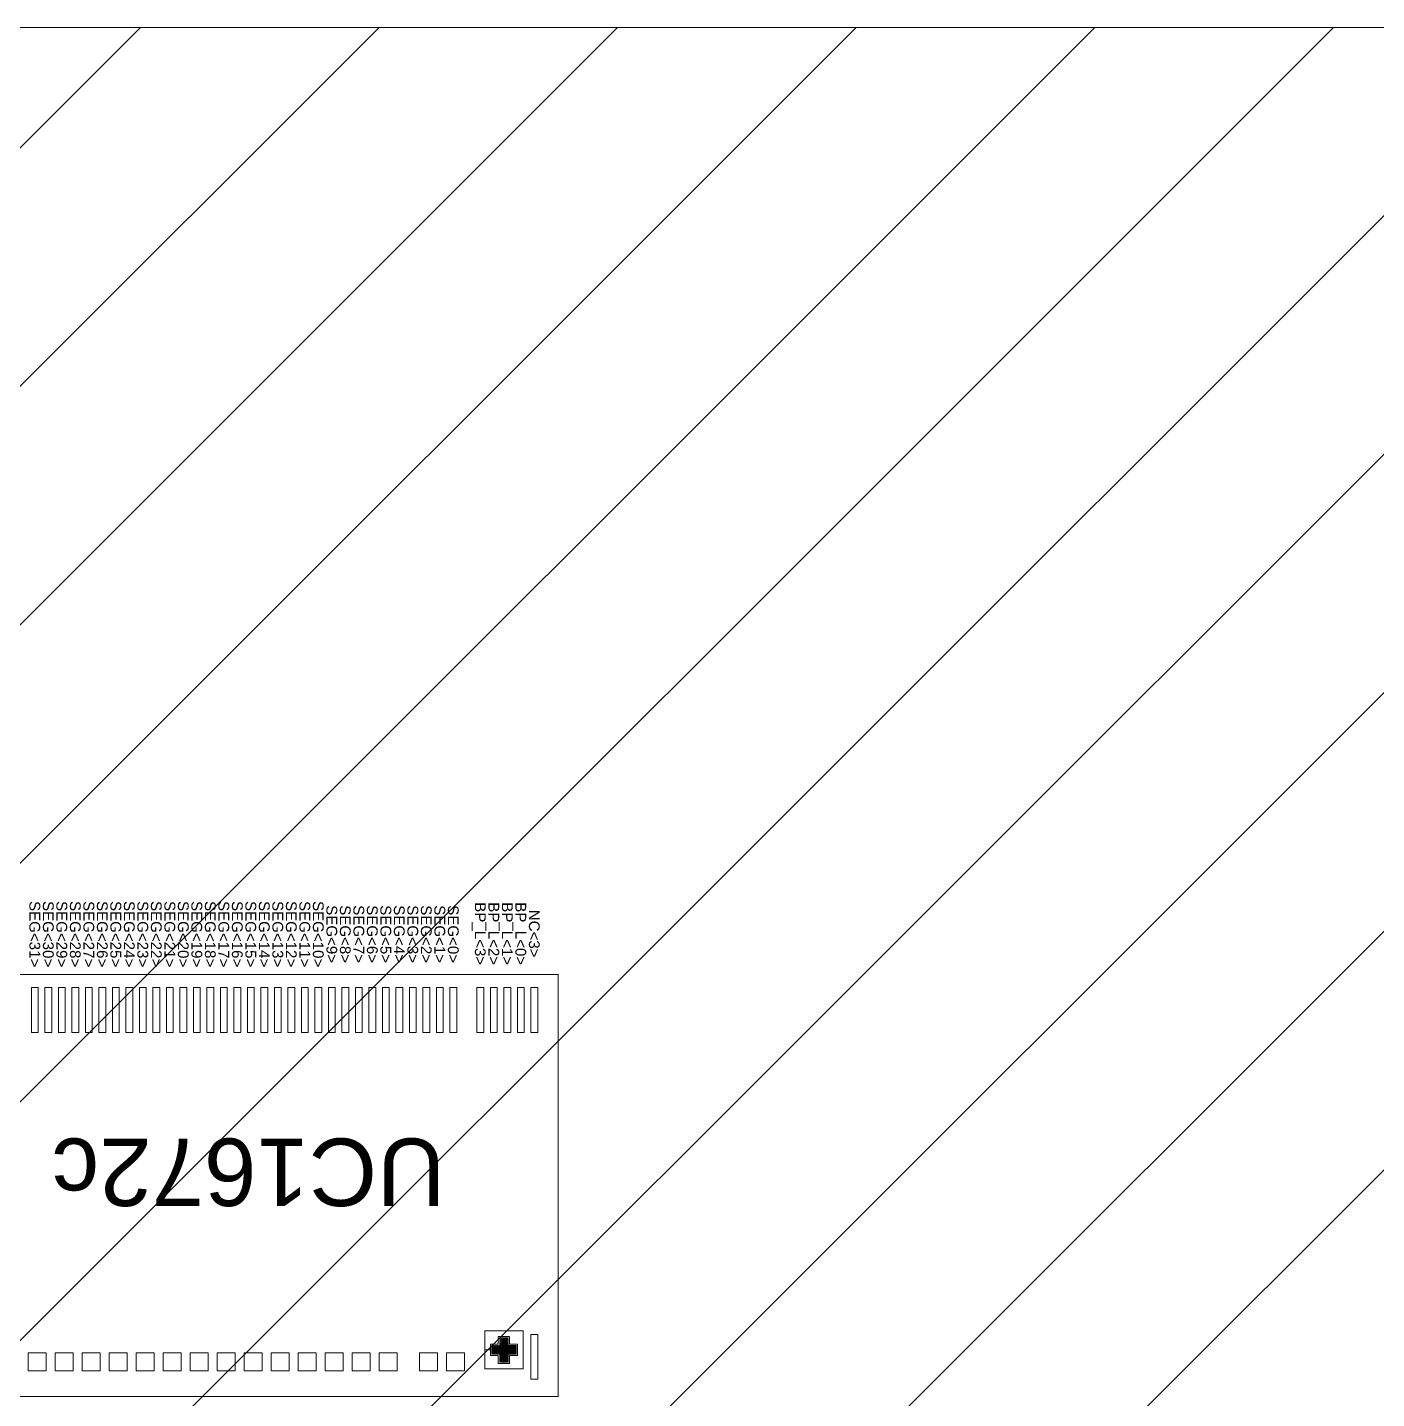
# Model space of a CAD drawing. Extents: x 105 to 1195, y -174 to 82.
# Drawn here: x 184.978 to 187.977, y -29.682 to -26.634 of the extents above; entities that cross this region are included whole.
import ezdxf
from ezdxf.enums import TextEntityAlignment as Align

# ---------------------------------------------------------------- set-up
doc = ezdxf.new("R2010")
doc.units = 0
doc.header["$MEASUREMENT"] = 0
doc.linetypes.add('AUSGEZOGEN', pattern=[0])
doc.layers.get('0').update_dxf_attribs({"linetype": 'AUSGEZOGEN'})
doc.layers.add('BL', color=3, linetype='Continuous')
doc.layers.add('S', color=2, linetype='Continuous', lineweight=0)
doc.styles.add('Arial', font='arial.ttf', dxfattribs={"height": 24})

# ---------------------------------------------------------------- blocks, each defined once
blk = doc.blocks.new('0')
at = {"lineweight": 5}
blk.add_line((86, 6), (0, 6), dxfattribs=at)
for points in [[(41.3313, 2.9562), (41.3313, 3.8942), (37.2933, 3.8942), (37.2933, 2.9562)], [(40.1758, 3.7652), (40.1758, 3.8652), (40.1608, 3.8652), (40.1608, 3.7652)], [(40.2058, 3.7652), (40.2058, 3.8652), (40.1908, 3.8652), (40.1908, 3.7652)], [(40.2358, 3.7652), (40.2358, 3.8652), (40.2208, 3.8652), (40.2208, 3.7652)], [(40.2658, 3.7652), (40.2658, 3.8652), (40.2508, 3.8652), (40.2508, 3.7652)], [(40.2958, 3.7652), (40.2958, 3.8652), (40.2808, 3.8652), (40.2808, 3.7652)], [(40.3258, 3.7652), (40.3258, 3.8652), (40.3108, 3.8652), (40.3108, 3.7652)], [(40.3558, 3.7652), (40.3558, 3.8652), (40.3408, 3.8652), (40.3408, 3.7652)], [(40.3858, 3.7652), (40.3858, 3.8652), (40.3708, 3.8652), (40.3708, 3.7652)], [(40.4158, 3.7652), (40.4158, 3.8652), (40.4008, 3.8652), (40.4008, 3.7652)], [(40.4458, 3.7652), (40.4458, 3.8652), (40.4308, 3.8652), (40.4308, 3.7652)], [(40.4758, 3.7652), (40.4758, 3.8652), (40.4608, 3.8652), (40.4608, 3.7652)], [(40.5058, 3.7652), (40.5058, 3.8652), (40.4908, 3.8652), (40.4908, 3.7652)], [(40.5358, 3.7652), (40.5358, 3.8652), (40.5208, 3.8652), (40.5208, 3.7652)], [(40.5658, 3.7652), (40.5658, 3.8652), (40.5508, 3.8652), (40.5508, 3.7652)], [(40.5958, 3.7652), (40.5958, 3.8652), (40.5808, 3.8652), (40.5808, 3.7652)], [(40.6258, 3.7652), (40.6258, 3.8652), (40.6108, 3.8652), (40.6108, 3.7652)], [(40.6558, 3.7652), (40.6558, 3.8652), (40.6408, 3.8652), (40.6408, 3.7652)], [(40.6858, 3.7652), (40.6858, 3.8652), (40.6708, 3.8652), (40.6708, 3.7652)], [(40.7158, 3.7652), (40.7158, 3.8652), (40.7008, 3.8652), (40.7008, 3.7652)], [(40.7458, 3.7652), (40.7458, 3.8652), (40.7308, 3.8652), (40.7308, 3.7652)], [(40.7758, 3.7652), (40.7758, 3.8652), (40.7608, 3.8652), (40.7608, 3.7652)], [(40.8058, 3.7652), (40.8058, 3.8652), (40.7908, 3.8652), (40.7908, 3.7652)], [(40.8358, 3.7652), (40.8358, 3.8652), (40.8208, 3.8652), (40.8208, 3.7652)], [(40.8658, 3.7652), (40.8658, 3.8652), (40.8508, 3.8652), (40.8508, 3.7652)], [(40.8958, 3.7652), (40.8958, 3.8652), (40.8808, 3.8652), (40.8808, 3.7652)], [(40.9258, 3.7652), (40.9258, 3.8652), (40.9108, 3.8652), (40.9108, 3.7652)], [(40.9558, 3.7652), (40.9558, 3.8652), (40.9408, 3.8652), (40.9408, 3.7652)], [(40.9858, 3.7652), (40.9858, 3.8652), (40.9708, 3.8652), (40.9708, 3.7652)], [(41.0158, 3.7652), (41.0158, 3.8652), (41.0008, 3.8652), (41.0008, 3.7652)], [(41.0458, 3.7652), (41.0458, 3.8652), (41.0308, 3.8652), (41.0308, 3.7652)], [(41.0758, 3.7652), (41.0758, 3.8652), (41.0608, 3.8652), (41.0608, 3.7652)], [(41.1058, 3.7652), (41.1058, 3.8652), (41.0908, 3.8652), (41.0908, 3.7652)], [(41.1658, 3.7652), (41.1658, 3.8652), (41.1508, 3.8652), (41.1508, 3.7652)], [(41.1958, 3.7652), (41.1958, 3.8652), (41.1808, 3.8652), (41.1808, 3.7652)], [(41.2258, 3.7652), (41.2258, 3.8652), (41.2108, 3.8652), (41.2108, 3.7652)], [(41.2558, 3.7652), (41.2558, 3.8652), (41.2408, 3.8652), (41.2408, 3.7652)], [(41.2858, 3.7652), (41.2858, 3.8652), (41.2708, 3.8652), (41.2708, 3.7652)], [(41.2533, 3.1022), (41.1683, 3.1022), (41.1683, 3.0172), (41.2533, 3.0172)], [(41.1983, 3.0722), (41.1983, 3.0897), (41.2233, 3.0897), (41.2233, 3.0722), (41.2408, 3.0722), (41.2408, 3.0472), (41.2233, 3.0472), (41.2233, 3.0297), (41.1983, 3.0297), (41.1983, 3.0472), (41.1808, 3.0472), (41.1808, 3.0722)], [(41.2026, 3.0855), (41.2026, 3.0867), (41.2014, 3.0867), (41.2014, 3.0855)], [(41.2026, 3.0833), (41.2026, 3.0845), (41.2014, 3.0845), (41.2014, 3.0833)], [(41.2026, 3.0823), (41.2014, 3.0823), (41.2014, 3.0811), (41.2026, 3.0811)], [(41.2026, 3.0789), (41.2026, 3.0801), (41.2014, 3.0801), (41.2014, 3.0789)], [(41.2048, 3.0855), (41.2048, 3.0867), (41.2036, 3.0867), (41.2036, 3.0855)], [(41.2048, 3.0833), (41.2048, 3.0845), (41.2036, 3.0845), (41.2036, 3.0833)], [(41.2048, 3.0823), (41.2036, 3.0823), (41.2036, 3.0811), (41.2048, 3.0811)], [(41.2048, 3.0789), (41.2048, 3.0801), (41.2036, 3.0801), (41.2036, 3.0789)], [(41.207, 3.0855), (41.207, 3.0867), (41.2058, 3.0867), (41.2058, 3.0855)], [(41.207, 3.0833), (41.207, 3.0845), (41.2058, 3.0845), (41.2058, 3.0833)], [(41.207, 3.0823), (41.2058, 3.0823), (41.2058, 3.0811), (41.207, 3.0811)], [(41.207, 3.0789), (41.207, 3.0801), (41.2058, 3.0801), (41.2058, 3.0789)], [(41.2092, 3.0855), (41.2092, 3.0867), (41.208, 3.0867), (41.208, 3.0855)], [(41.2092, 3.0833), (41.2092, 3.0845), (41.208, 3.0845), (41.208, 3.0833)], [(41.2092, 3.0823), (41.208, 3.0823), (41.208, 3.0811), (41.2092, 3.0811)], [(41.2092, 3.0789), (41.2092, 3.0801), (41.208, 3.0801), (41.208, 3.0789)], [(41.2114, 3.0855), (41.2114, 3.0867), (41.2102, 3.0867), (41.2102, 3.0855)], [(41.2114, 3.0833), (41.2114, 3.0845), (41.2102, 3.0845), (41.2102, 3.0833)], [(41.2114, 3.0823), (41.2102, 3.0823), (41.2102, 3.0811), (41.2114, 3.0811)], [(41.2114, 3.0789), (41.2114, 3.0801), (41.2102, 3.0801), (41.2102, 3.0789)], [(41.2136, 3.0855), (41.2136, 3.0867), (41.2124, 3.0867), (41.2124, 3.0855)], [(41.2136, 3.0833), (41.2136, 3.0845), (41.2124, 3.0845), (41.2124, 3.0833)], [(41.2136, 3.0823), (41.2124, 3.0823), (41.2124, 3.0811), (41.2136, 3.0811)], [(41.2136, 3.0789), (41.2136, 3.0801), (41.2124, 3.0801), (41.2124, 3.0789)], [(41.2158, 3.0855), (41.2158, 3.0867), (41.2146, 3.0867), (41.2146, 3.0855)], [(41.2158, 3.0833), (41.2158, 3.0845), (41.2146, 3.0845), (41.2146, 3.0833)], [(41.2158, 3.0823), (41.2146, 3.0823), (41.2146, 3.0811), (41.2158, 3.0811)], [(41.2158, 3.0789), (41.2158, 3.0801), (41.2146, 3.0801), (41.2146, 3.0789)], [(41.218, 3.0855), (41.218, 3.0867), (41.2168, 3.0867), (41.2168, 3.0855)], [(41.218, 3.0833), (41.218, 3.0845), (41.2168, 3.0845), (41.2168, 3.0833)], [(41.218, 3.0823), (41.2168, 3.0823), (41.2168, 3.0811), (41.218, 3.0811)], [(41.218, 3.0789), (41.218, 3.0801), (41.2168, 3.0801), (41.2168, 3.0789)], [(41.2202, 3.0855), (41.2202, 3.0867), (41.219, 3.0867), (41.219, 3.0855)], [(41.2202, 3.0833), (41.2202, 3.0845), (41.219, 3.0845), (41.219, 3.0833)], [(41.2202, 3.0823), (41.219, 3.0823), (41.219, 3.0811), (41.2202, 3.0811)], [(41.2202, 3.0789), (41.2202, 3.0801), (41.219, 3.0801), (41.219, 3.0789)], [(41.2708, 2.9942), (41.2858, 2.9942), (41.2858, 3.0942), (41.2708, 3.0942)], [(40.1933, 3.0132), (40.1933, 3.0532), (40.1533, 3.0532), (40.1533, 3.0132)], [(40.2533, 3.0132), (40.2533, 3.0532), (40.2133, 3.0532), (40.2133, 3.0132)], [(40.3133, 3.0132), (40.3133, 3.0532), (40.2733, 3.0532), (40.2733, 3.0132)], [(40.3733, 3.0132), (40.3733, 3.0532), (40.3333, 3.0532), (40.3333, 3.0132)], [(40.4333, 3.0132), (40.4333, 3.0532), (40.3933, 3.0532), (40.3933, 3.0132)], [(40.4933, 3.0132), (40.4933, 3.0532), (40.4533, 3.0532), (40.4533, 3.0132)], [(40.5533, 3.0132), (40.5533, 3.0532), (40.5133, 3.0532), (40.5133, 3.0132)], [(40.6133, 3.0132), (40.6133, 3.0532), (40.5733, 3.0532), (40.5733, 3.0132)], [(40.6733, 3.0132), (40.6733, 3.0532), (40.6333, 3.0532), (40.6333, 3.0132)], [(40.7333, 3.0132), (40.7333, 3.0532), (40.6933, 3.0532), (40.6933, 3.0132)], [(40.7933, 3.0132), (40.7933, 3.0532), (40.7533, 3.0532), (40.7533, 3.0132)], [(40.8533, 3.0132), (40.8533, 3.0532), (40.8133, 3.0532), (40.8133, 3.0132)], [(40.9133, 3.0132), (40.9133, 3.0532), (40.8733, 3.0532), (40.8733, 3.0132)], [(40.9733, 3.0132), (40.9733, 3.0532), (40.9333, 3.0532), (40.9333, 3.0132)], [(41.0233, 3.0532), (41.0233, 3.0132), (41.0633, 3.0132), (41.0633, 3.0532)], [(41.0833, 3.0132), (41.1233, 3.0132), (41.1233, 3.0532), (41.0833, 3.0532)], [(41.185, 3.0679), (41.185, 3.0691), (41.1838, 3.0691), (41.1838, 3.0679)], [(41.185, 3.0657), (41.185, 3.0669), (41.1838, 3.0669), (41.1838, 3.0657)], [(41.185, 3.0635), (41.185, 3.0647), (41.1838, 3.0647), (41.1838, 3.0635)], [(41.185, 3.0613), (41.185, 3.0625), (41.1838, 3.0625), (41.1838, 3.0613)], [(41.185, 3.0591), (41.185, 3.0603), (41.1838, 3.0603), (41.1838, 3.0591)], [(41.185, 3.0569), (41.185, 3.0581), (41.1838, 3.0581), (41.1838, 3.0569)], [(41.185, 3.0547), (41.185, 3.0559), (41.1838, 3.0559), (41.1838, 3.0547)], [(41.185, 3.0525), (41.185, 3.0537), (41.1838, 3.0537), (41.1838, 3.0525)], [(41.185, 3.0503), (41.185, 3.0515), (41.1838, 3.0515), (41.1838, 3.0503)], [(41.1872, 3.0691), (41.186, 3.0691), (41.186, 3.0679), (41.1872, 3.0679)], [(41.1872, 3.0669), (41.186, 3.0669), (41.186, 3.0657), (41.1872, 3.0657)], [(41.1872, 3.0647), (41.186, 3.0647), (41.186, 3.0635), (41.1872, 3.0635)], [(41.1872, 3.0625), (41.186, 3.0625), (41.186, 3.0613), (41.1872, 3.0613)], [(41.1872, 3.0603), (41.186, 3.0603), (41.186, 3.0591), (41.1872, 3.0591)], [(41.1872, 3.0581), (41.186, 3.0581), (41.186, 3.0569), (41.1872, 3.0569)], [(41.1872, 3.0559), (41.186, 3.0559), (41.186, 3.0547), (41.1872, 3.0547)], [(41.1872, 3.0537), (41.186, 3.0537), (41.186, 3.0525), (41.1872, 3.0525)], [(41.1872, 3.0515), (41.186, 3.0515), (41.186, 3.0503), (41.1872, 3.0503)], [(41.1894, 3.0679), (41.1894, 3.0691), (41.1882, 3.0691), (41.1882, 3.0679)], [(41.1894, 3.0657), (41.1894, 3.0669), (41.1882, 3.0669), (41.1882, 3.0657)], [(41.1894, 3.0635), (41.1894, 3.0647), (41.1882, 3.0647), (41.1882, 3.0635)], [(41.1894, 3.0613), (41.1894, 3.0625), (41.1882, 3.0625), (41.1882, 3.0613)], [(41.1894, 3.0591), (41.1894, 3.0603), (41.1882, 3.0603), (41.1882, 3.0591)], [(41.1894, 3.0569), (41.1894, 3.0581), (41.1882, 3.0581), (41.1882, 3.0569)], [(41.1894, 3.0547), (41.1894, 3.0559), (41.1882, 3.0559), (41.1882, 3.0547)], [(41.1894, 3.0525), (41.1894, 3.0537), (41.1882, 3.0537), (41.1882, 3.0525)], [(41.1894, 3.0503), (41.1894, 3.0515), (41.1882, 3.0515), (41.1882, 3.0503)], [(41.1916, 3.0679), (41.1916, 3.0691), (41.1904, 3.0691), (41.1904, 3.0679)], [(41.1916, 3.0657), (41.1916, 3.0669), (41.1904, 3.0669), (41.1904, 3.0657)], [(41.1916, 3.0635), (41.1916, 3.0647), (41.1904, 3.0647), (41.1904, 3.0635)], [(41.1916, 3.0613), (41.1916, 3.0625), (41.1904, 3.0625), (41.1904, 3.0613)], [(41.1916, 3.0591), (41.1916, 3.0603), (41.1904, 3.0603), (41.1904, 3.0591)], [(41.1916, 3.0569), (41.1916, 3.0581), (41.1904, 3.0581), (41.1904, 3.0569)], [(41.1916, 3.0547), (41.1916, 3.0559), (41.1904, 3.0559), (41.1904, 3.0547)], [(41.1916, 3.0525), (41.1916, 3.0537), (41.1904, 3.0537), (41.1904, 3.0525)], [(41.1916, 3.0503), (41.1916, 3.0515), (41.1904, 3.0515), (41.1904, 3.0503)], [(41.1938, 3.0679), (41.1938, 3.0691), (41.1926, 3.0691), (41.1926, 3.0679)], [(41.1938, 3.0657), (41.1938, 3.0669), (41.1926, 3.0669), (41.1926, 3.0657)], [(41.1938, 3.0635), (41.1938, 3.0647), (41.1926, 3.0647), (41.1926, 3.0635)], [(41.1938, 3.0613), (41.1938, 3.0625), (41.1926, 3.0625), (41.1926, 3.0613)], [(41.1938, 3.0591), (41.1938, 3.0603), (41.1926, 3.0603), (41.1926, 3.0591)], [(41.1938, 3.0569), (41.1938, 3.0581), (41.1926, 3.0581), (41.1926, 3.0569)], [(41.1938, 3.0547), (41.1938, 3.0559), (41.1926, 3.0559), (41.1926, 3.0547)], [(41.1938, 3.0525), (41.1938, 3.0537), (41.1926, 3.0537), (41.1926, 3.0525)], [(41.1938, 3.0503), (41.1938, 3.0515), (41.1926, 3.0515), (41.1926, 3.0503)], [(41.196, 3.0679), (41.196, 3.0691), (41.1948, 3.0691), (41.1948, 3.0679)], [(41.196, 3.0657), (41.196, 3.0669), (41.1948, 3.0669), (41.1948, 3.0657)], [(41.196, 3.0635), (41.196, 3.0647), (41.1948, 3.0647), (41.1948, 3.0635)], [(41.196, 3.0613), (41.196, 3.0625), (41.1948, 3.0625), (41.1948, 3.0613)], [(41.196, 3.0591), (41.196, 3.0603), (41.1948, 3.0603), (41.1948, 3.0591)], [(41.196, 3.0569), (41.196, 3.0581), (41.1948, 3.0581), (41.1948, 3.0569)], [(41.196, 3.0547), (41.196, 3.0559), (41.1948, 3.0559), (41.1948, 3.0547)], [(41.196, 3.0525), (41.196, 3.0537), (41.1948, 3.0537), (41.1948, 3.0525)], [(41.196, 3.0503), (41.196, 3.0515), (41.1948, 3.0515), (41.1948, 3.0503)], [(41.1982, 3.0679), (41.1982, 3.0691), (41.197, 3.0691), (41.197, 3.0679)], [(41.1982, 3.0657), (41.1982, 3.0669), (41.197, 3.0669), (41.197, 3.0657)], [(41.1982, 3.0635), (41.1982, 3.0647), (41.197, 3.0647), (41.197, 3.0635)], [(41.1982, 3.0613), (41.1982, 3.0625), (41.197, 3.0625), (41.197, 3.0613)], [(41.1982, 3.0591), (41.1982, 3.0603), (41.197, 3.0603), (41.197, 3.0591)], [(41.1982, 3.0569), (41.1982, 3.0581), (41.197, 3.0581), (41.197, 3.0569)], [(41.1982, 3.0547), (41.1982, 3.0559), (41.197, 3.0559), (41.197, 3.0547)], [(41.1982, 3.0525), (41.1982, 3.0537), (41.197, 3.0537), (41.197, 3.0525)], [(41.1982, 3.0503), (41.1982, 3.0515), (41.197, 3.0515), (41.197, 3.0503)], [(41.2004, 3.0679), (41.2004, 3.0691), (41.1992, 3.0691), (41.1992, 3.0679)], [(41.2004, 3.0657), (41.2004, 3.0669), (41.1992, 3.0669), (41.1992, 3.0657)], [(41.2004, 3.0635), (41.2004, 3.0647), (41.1992, 3.0647), (41.1992, 3.0635)], [(41.2004, 3.0613), (41.2004, 3.0625), (41.1992, 3.0625), (41.1992, 3.0613)], [(41.2004, 3.0591), (41.2004, 3.0603), (41.1992, 3.0603), (41.1992, 3.0591)], [(41.2004, 3.0569), (41.2004, 3.0581), (41.1992, 3.0581), (41.1992, 3.0569)], [(41.2004, 3.0547), (41.2004, 3.0559), (41.1992, 3.0559), (41.1992, 3.0547)], [(41.2004, 3.0525), (41.2004, 3.0537), (41.1992, 3.0537), (41.1992, 3.0525)], [(41.2004, 3.0503), (41.2004, 3.0515), (41.1992, 3.0515), (41.1992, 3.0503)], [(41.2026, 3.0767), (41.2026, 3.0779), (41.2014, 3.0779), (41.2014, 3.0767)], [(41.2026, 3.0745), (41.2026, 3.0757), (41.2014, 3.0757), (41.2014, 3.0745)], [(41.2026, 3.0735), (41.2014, 3.0735), (41.2014, 3.0723), (41.2026, 3.0723)], [(41.2026, 3.0701), (41.2026, 3.0713), (41.2014, 3.0713), (41.2014, 3.0701)], [(41.2026, 3.0679), (41.2026, 3.0691), (41.2014, 3.0691), (41.2014, 3.0679)], [(41.2026, 3.0669), (41.2014, 3.0669), (41.2014, 3.0657), (41.2026, 3.0657)], [(41.2026, 3.0635), (41.2026, 3.0647), (41.2014, 3.0647), (41.2014, 3.0635)], [(41.2026, 3.0613), (41.2026, 3.0625), (41.2014, 3.0625), (41.2014, 3.0613)], [(41.2026, 3.0591), (41.2026, 3.0603), (41.2014, 3.0603), (41.2014, 3.0591)], [(41.2026, 3.0569), (41.2026, 3.0581), (41.2014, 3.0581), (41.2014, 3.0569)], [(41.2026, 3.0547), (41.2026, 3.0559), (41.2014, 3.0559), (41.2014, 3.0547)], [(41.2026, 3.0525), (41.2026, 3.0537), (41.2014, 3.0537), (41.2014, 3.0525)], [(41.2026, 3.0503), (41.2026, 3.0515), (41.2014, 3.0515), (41.2014, 3.0503)], [(41.2014, 3.0481), (41.2026, 3.0481), (41.2026, 3.0493), (41.2014, 3.0493)], [(41.2048, 3.0767), (41.2048, 3.0779), (41.2036, 3.0779), (41.2036, 3.0767)], [(41.2048, 3.0745), (41.2048, 3.0757), (41.2036, 3.0757), (41.2036, 3.0745)], [(41.2048, 3.0735), (41.2036, 3.0735), (41.2036, 3.0723), (41.2048, 3.0723)], [(41.2048, 3.0701), (41.2048, 3.0713), (41.2036, 3.0713), (41.2036, 3.0701)], [(41.2048, 3.0679), (41.2048, 3.0691), (41.2036, 3.0691), (41.2036, 3.0679)], [(41.2048, 3.0657), (41.2048, 3.0669), (41.2036, 3.0669), (41.2036, 3.0657)], [(41.2048, 3.0635), (41.2048, 3.0647), (41.2036, 3.0647), (41.2036, 3.0635)], [(41.2048, 3.0613), (41.2048, 3.0625), (41.2036, 3.0625), (41.2036, 3.0613)], [(41.2048, 3.0591), (41.2048, 3.0603), (41.2036, 3.0603), (41.2036, 3.0591)], [(41.2048, 3.0569), (41.2048, 3.0581), (41.2036, 3.0581), (41.2036, 3.0569)], [(41.2048, 3.0547), (41.2048, 3.0559), (41.2036, 3.0559), (41.2036, 3.0547)], [(41.2048, 3.0525), (41.2048, 3.0537), (41.2036, 3.0537), (41.2036, 3.0525)], [(41.2048, 3.0503), (41.2048, 3.0515), (41.2036, 3.0515), (41.2036, 3.0503)], [(41.2036, 3.0481), (41.2048, 3.0481), (41.2048, 3.0493), (41.2036, 3.0493)], [(41.207, 3.0767), (41.207, 3.0779), (41.2058, 3.0779), (41.2058, 3.0767)], [(41.207, 3.0745), (41.207, 3.0757), (41.2058, 3.0757), (41.2058, 3.0745)], [(41.207, 3.0735), (41.2058, 3.0735), (41.2058, 3.0723), (41.207, 3.0723)], [(41.207, 3.0701), (41.207, 3.0713), (41.2058, 3.0713), (41.2058, 3.0701)], [(41.207, 3.0679), (41.207, 3.0691), (41.2058, 3.0691), (41.2058, 3.0679)], [(41.207, 3.0657), (41.207, 3.0669), (41.2058, 3.0669), (41.2058, 3.0657)], [(41.207, 3.0635), (41.207, 3.0647), (41.2058, 3.0647), (41.2058, 3.0635)], [(41.207, 3.0613), (41.207, 3.0625), (41.2058, 3.0625), (41.2058, 3.0613)], [(41.207, 3.0591), (41.207, 3.0603), (41.2058, 3.0603), (41.2058, 3.0591)], [(41.207, 3.0569), (41.207, 3.0581), (41.2058, 3.0581), (41.2058, 3.0569)], [(41.207, 3.0547), (41.207, 3.0559), (41.2058, 3.0559), (41.2058, 3.0547)], [(41.207, 3.0525), (41.207, 3.0537), (41.2058, 3.0537), (41.2058, 3.0525)], [(41.207, 3.0503), (41.207, 3.0515), (41.2058, 3.0515), (41.2058, 3.0503)], [(41.2058, 3.0481), (41.207, 3.0481), (41.207, 3.0493), (41.2058, 3.0493)], [(41.2092, 3.0767), (41.2092, 3.0779), (41.208, 3.0779), (41.208, 3.0767)], [(41.2092, 3.0745), (41.2092, 3.0757), (41.208, 3.0757), (41.208, 3.0745)], [(41.2092, 3.0735), (41.208, 3.0735), (41.208, 3.0723), (41.2092, 3.0723)], [(41.2092, 3.0701), (41.2092, 3.0713), (41.208, 3.0713), (41.208, 3.0701)], [(41.2092, 3.0679), (41.2092, 3.0691), (41.208, 3.0691), (41.208, 3.0679)], [(41.2092, 3.0657), (41.2092, 3.0669), (41.208, 3.0669), (41.208, 3.0657)], [(41.2092, 3.0635), (41.2092, 3.0647), (41.208, 3.0647), (41.208, 3.0635)], [(41.2092, 3.0613), (41.2092, 3.0625), (41.208, 3.0625), (41.208, 3.0613)], [(41.2092, 3.0591), (41.2092, 3.0603), (41.208, 3.0603), (41.208, 3.0591)], [(41.2092, 3.0569), (41.2092, 3.0581), (41.208, 3.0581), (41.208, 3.0569)], [(41.2092, 3.0547), (41.2092, 3.0559), (41.208, 3.0559), (41.208, 3.0547)], [(41.2092, 3.0525), (41.2092, 3.0537), (41.208, 3.0537), (41.208, 3.0525)], [(41.2092, 3.0503), (41.2092, 3.0515), (41.208, 3.0515), (41.208, 3.0503)], [(41.208, 3.0481), (41.2092, 3.0481), (41.2092, 3.0493), (41.208, 3.0493)], [(41.2114, 3.0767), (41.2114, 3.0779), (41.2102, 3.0779), (41.2102, 3.0767)], [(41.2114, 3.0745), (41.2114, 3.0757), (41.2102, 3.0757), (41.2102, 3.0745)], [(41.2114, 3.0735), (41.2102, 3.0735), (41.2102, 3.0723), (41.2114, 3.0723)], [(41.2114, 3.0701), (41.2114, 3.0713), (41.2102, 3.0713), (41.2102, 3.0701)], [(41.2114, 3.0679), (41.2114, 3.0691), (41.2102, 3.0691), (41.2102, 3.0679)], [(41.2114, 3.0657), (41.2114, 3.0669), (41.2102, 3.0669), (41.2102, 3.0657)], [(41.2114, 3.0635), (41.2114, 3.0647), (41.2102, 3.0647), (41.2102, 3.0635)], [(41.2114, 3.0613), (41.2114, 3.0625), (41.2102, 3.0625), (41.2102, 3.0613)], [(41.2114, 3.0591), (41.2114, 3.0603), (41.2102, 3.0603), (41.2102, 3.0591)], [(41.2114, 3.0569), (41.2114, 3.0581), (41.2102, 3.0581), (41.2102, 3.0569)], [(41.2114, 3.0547), (41.2114, 3.0559), (41.2102, 3.0559), (41.2102, 3.0547)], [(41.2114, 3.0525), (41.2114, 3.0537), (41.2102, 3.0537), (41.2102, 3.0525)], [(41.2114, 3.0503), (41.2114, 3.0515), (41.2102, 3.0515), (41.2102, 3.0503)], [(41.2102, 3.0481), (41.2114, 3.0481), (41.2114, 3.0493), (41.2102, 3.0493)], [(41.2136, 3.0767), (41.2136, 3.0779), (41.2124, 3.0779), (41.2124, 3.0767)], [(41.2136, 3.0745), (41.2136, 3.0757), (41.2124, 3.0757), (41.2124, 3.0745)], [(41.2136, 3.0735), (41.2124, 3.0735), (41.2124, 3.0723), (41.2136, 3.0723)], [(41.2136, 3.0701), (41.2136, 3.0713), (41.2124, 3.0713), (41.2124, 3.0701)], [(41.2136, 3.0679), (41.2136, 3.0691), (41.2124, 3.0691), (41.2124, 3.0679)], [(41.2136, 3.0657), (41.2136, 3.0669), (41.2124, 3.0669), (41.2124, 3.0657)], [(41.2136, 3.0635), (41.2136, 3.0647), (41.2124, 3.0647), (41.2124, 3.0635)], [(41.2136, 3.0613), (41.2136, 3.0625), (41.2124, 3.0625), (41.2124, 3.0613)], [(41.2136, 3.0591), (41.2136, 3.0603), (41.2124, 3.0603), (41.2124, 3.0591)], [(41.2136, 3.0569), (41.2136, 3.0581), (41.2124, 3.0581), (41.2124, 3.0569)], [(41.2136, 3.0547), (41.2136, 3.0559), (41.2124, 3.0559), (41.2124, 3.0547)], [(41.2136, 3.0525), (41.2136, 3.0537), (41.2124, 3.0537), (41.2124, 3.0525)], [(41.2136, 3.0503), (41.2136, 3.0515), (41.2124, 3.0515), (41.2124, 3.0503)], [(41.2124, 3.0481), (41.2136, 3.0481), (41.2136, 3.0493), (41.2124, 3.0493)], [(41.2158, 3.0767), (41.2158, 3.0779), (41.2146, 3.0779), (41.2146, 3.0767)], [(41.2158, 3.0745), (41.2158, 3.0757), (41.2146, 3.0757), (41.2146, 3.0745)], [(41.2158, 3.0735), (41.2146, 3.0735), (41.2146, 3.0723), (41.2158, 3.0723)], [(41.2158, 3.0701), (41.2158, 3.0713), (41.2146, 3.0713), (41.2146, 3.0701)], [(41.2158, 3.0679), (41.2158, 3.0691), (41.2146, 3.0691), (41.2146, 3.0679)], [(41.2158, 3.0657), (41.2158, 3.0669), (41.2146, 3.0669), (41.2146, 3.0657)], [(41.2158, 3.0635), (41.2158, 3.0647), (41.2146, 3.0647), (41.2146, 3.0635)], [(41.2158, 3.0613), (41.2158, 3.0625), (41.2146, 3.0625), (41.2146, 3.0613)], [(41.2158, 3.0591), (41.2158, 3.0603), (41.2146, 3.0603), (41.2146, 3.0591)], [(41.2158, 3.0569), (41.2158, 3.0581), (41.2146, 3.0581), (41.2146, 3.0569)], [(41.2158, 3.0547), (41.2158, 3.0559), (41.2146, 3.0559), (41.2146, 3.0547)], [(41.2158, 3.0525), (41.2158, 3.0537), (41.2146, 3.0537), (41.2146, 3.0525)], [(41.2158, 3.0503), (41.2158, 3.0515), (41.2146, 3.0515), (41.2146, 3.0503)], [(41.2146, 3.0481), (41.2158, 3.0481), (41.2158, 3.0493), (41.2146, 3.0493)], [(41.218, 3.0767), (41.218, 3.0779), (41.2168, 3.0779), (41.2168, 3.0767)], [(41.218, 3.0745), (41.218, 3.0757), (41.2168, 3.0757), (41.2168, 3.0745)], [(41.218, 3.0735), (41.2168, 3.0735), (41.2168, 3.0723), (41.218, 3.0723)], [(41.218, 3.0701), (41.218, 3.0713), (41.2168, 3.0713), (41.2168, 3.0701)], [(41.218, 3.0679), (41.218, 3.0691), (41.2168, 3.0691), (41.2168, 3.0679)], [(41.218, 3.0657), (41.218, 3.0669), (41.2168, 3.0669), (41.2168, 3.0657)], [(41.218, 3.0635), (41.218, 3.0647), (41.2168, 3.0647), (41.2168, 3.0635)], [(41.218, 3.0613), (41.218, 3.0625), (41.2168, 3.0625), (41.2168, 3.0613)], [(41.218, 3.0591), (41.218, 3.0603), (41.2168, 3.0603), (41.2168, 3.0591)], [(41.218, 3.0569), (41.218, 3.0581), (41.2168, 3.0581), (41.2168, 3.0569)], [(41.218, 3.0547), (41.218, 3.0559), (41.2168, 3.0559), (41.2168, 3.0547)], [(41.218, 3.0525), (41.218, 3.0537), (41.2168, 3.0537), (41.2168, 3.0525)], [(41.218, 3.0503), (41.218, 3.0515), (41.2168, 3.0515), (41.2168, 3.0503)], [(41.2168, 3.0481), (41.218, 3.0481), (41.218, 3.0493), (41.2168, 3.0493)], [(41.2202, 3.0767), (41.2202, 3.0779), (41.219, 3.0779), (41.219, 3.0767)], [(41.2202, 3.0745), (41.2202, 3.0757), (41.219, 3.0757), (41.219, 3.0745)], [(41.2202, 3.0735), (41.219, 3.0735), (41.219, 3.0723), (41.2202, 3.0723)], [(41.2202, 3.0701), (41.2202, 3.0713), (41.219, 3.0713), (41.219, 3.0701)], [(41.2202, 3.0679), (41.2202, 3.0691), (41.219, 3.0691), (41.219, 3.0679)], [(41.2202, 3.0657), (41.2202, 3.0669), (41.219, 3.0669), (41.219, 3.0657)], [(41.2202, 3.0635), (41.2202, 3.0647), (41.219, 3.0647), (41.219, 3.0635)], [(41.2202, 3.0613), (41.2202, 3.0625), (41.219, 3.0625), (41.219, 3.0613)], [(41.2202, 3.0591), (41.2202, 3.0603), (41.219, 3.0603), (41.219, 3.0591)], [(41.2202, 3.0569), (41.2202, 3.0581), (41.219, 3.0581), (41.219, 3.0569)], [(41.2202, 3.0547), (41.2202, 3.0559), (41.219, 3.0559), (41.219, 3.0547)], [(41.2202, 3.0525), (41.2202, 3.0537), (41.219, 3.0537), (41.219, 3.0525)], [(41.2202, 3.0503), (41.2202, 3.0515), (41.219, 3.0515), (41.219, 3.0503)], [(41.219, 3.0481), (41.2202, 3.0481), (41.2202, 3.0493), (41.219, 3.0493)], [(41.2224, 3.0679), (41.2224, 3.0691), (41.2212, 3.0691), (41.2212, 3.0679)], [(41.2224, 3.0657), (41.2224, 3.0669), (41.2212, 3.0669), (41.2212, 3.0657)], [(41.2224, 3.0635), (41.2224, 3.0647), (41.2212, 3.0647), (41.2212, 3.0635)], [(41.2224, 3.0613), (41.2224, 3.0625), (41.2212, 3.0625), (41.2212, 3.0613)], [(41.2224, 3.0591), (41.2224, 3.0603), (41.2212, 3.0603), (41.2212, 3.0591)], [(41.2224, 3.0569), (41.2224, 3.0581), (41.2212, 3.0581), (41.2212, 3.0569)], [(41.2224, 3.0547), (41.2224, 3.0559), (41.2212, 3.0559), (41.2212, 3.0547)], [(41.2224, 3.0525), (41.2224, 3.0537), (41.2212, 3.0537), (41.2212, 3.0525)], [(41.2224, 3.0503), (41.2224, 3.0515), (41.2212, 3.0515), (41.2212, 3.0503)], [(41.2246, 3.0679), (41.2246, 3.0691), (41.2234, 3.0691), (41.2234, 3.0679)], [(41.2246, 3.0657), (41.2246, 3.0669), (41.2234, 3.0669), (41.2234, 3.0657)], [(41.2246, 3.0635), (41.2246, 3.0647), (41.2234, 3.0647), (41.2234, 3.0635)], [(41.2246, 3.0613), (41.2246, 3.0625), (41.2234, 3.0625), (41.2234, 3.0613)], [(41.2246, 3.0591), (41.2246, 3.0603), (41.2234, 3.0603), (41.2234, 3.0591)], [(41.2246, 3.0569), (41.2246, 3.0581), (41.2234, 3.0581), (41.2234, 3.0569)], [(41.2246, 3.0547), (41.2246, 3.0559), (41.2234, 3.0559), (41.2234, 3.0547)], [(41.2246, 3.0525), (41.2246, 3.0537), (41.2234, 3.0537), (41.2234, 3.0525)], [(41.2246, 3.0503), (41.2246, 3.0515), (41.2234, 3.0515), (41.2234, 3.0503)], [(41.2268, 3.0679), (41.2268, 3.0691), (41.2256, 3.0691), (41.2256, 3.0679)], [(41.2268, 3.0657), (41.2268, 3.0669), (41.2256, 3.0669), (41.2256, 3.0657)], [(41.2268, 3.0635), (41.2268, 3.0647), (41.2256, 3.0647), (41.2256, 3.0635)], [(41.2268, 3.0613), (41.2268, 3.0625), (41.2256, 3.0625), (41.2256, 3.0613)], [(41.2268, 3.0591), (41.2268, 3.0603), (41.2256, 3.0603), (41.2256, 3.0591)], [(41.2268, 3.0569), (41.2268, 3.0581), (41.2256, 3.0581), (41.2256, 3.0569)], [(41.2268, 3.0547), (41.2268, 3.0559), (41.2256, 3.0559), (41.2256, 3.0547)], [(41.2268, 3.0525), (41.2268, 3.0537), (41.2256, 3.0537), (41.2256, 3.0525)], [(41.2268, 3.0503), (41.2268, 3.0515), (41.2256, 3.0515), (41.2256, 3.0503)], [(41.229, 3.0679), (41.229, 3.0691), (41.2278, 3.0691), (41.2278, 3.0679)], [(41.229, 3.0657), (41.229, 3.0669), (41.2278, 3.0669), (41.2278, 3.0657)], [(41.229, 3.0635), (41.229, 3.0647), (41.2278, 3.0647), (41.2278, 3.0635)], [(41.229, 3.0613), (41.229, 3.0625), (41.2278, 3.0625), (41.2278, 3.0613)], [(41.229, 3.0591), (41.229, 3.0603), (41.2278, 3.0603), (41.2278, 3.0591)], [(41.229, 3.0569), (41.229, 3.0581), (41.2278, 3.0581), (41.2278, 3.0569)], [(41.229, 3.0547), (41.229, 3.0559), (41.2278, 3.0559), (41.2278, 3.0547)], [(41.229, 3.0525), (41.229, 3.0537), (41.2278, 3.0537), (41.2278, 3.0525)], [(41.229, 3.0503), (41.229, 3.0515), (41.2278, 3.0515), (41.2278, 3.0503)], [(41.2312, 3.0679), (41.2312, 3.0691), (41.23, 3.0691), (41.23, 3.0679)], [(41.2312, 3.0657), (41.2312, 3.0669), (41.23, 3.0669), (41.23, 3.0657)], [(41.2312, 3.0635), (41.2312, 3.0647), (41.23, 3.0647), (41.23, 3.0635)], [(41.2312, 3.0613), (41.2312, 3.0625), (41.23, 3.0625), (41.23, 3.0613)], [(41.2312, 3.0591), (41.2312, 3.0603), (41.23, 3.0603), (41.23, 3.0591)], [(41.2312, 3.0569), (41.2312, 3.0581), (41.23, 3.0581), (41.23, 3.0569)], [(41.2312, 3.0547), (41.2312, 3.0559), (41.23, 3.0559), (41.23, 3.0547)], [(41.2312, 3.0525), (41.2312, 3.0537), (41.23, 3.0537), (41.23, 3.0525)], [(41.2312, 3.0503), (41.2312, 3.0515), (41.23, 3.0515), (41.23, 3.0503)], [(41.2334, 3.0679), (41.2334, 3.0691), (41.2322, 3.0691), (41.2322, 3.0679)], [(41.2334, 3.0657), (41.2334, 3.0669), (41.2322, 3.0669), (41.2322, 3.0657)], [(41.2334, 3.0635), (41.2334, 3.0647), (41.2322, 3.0647), (41.2322, 3.0635)], [(41.2334, 3.0613), (41.2334, 3.0625), (41.2322, 3.0625), (41.2322, 3.0613)], [(41.2334, 3.0591), (41.2334, 3.0603), (41.2322, 3.0603), (41.2322, 3.0591)], [(41.2334, 3.0569), (41.2334, 3.0581), (41.2322, 3.0581), (41.2322, 3.0569)], [(41.2334, 3.0547), (41.2334, 3.0559), (41.2322, 3.0559), (41.2322, 3.0547)], [(41.2334, 3.0525), (41.2334, 3.0537), (41.2322, 3.0537), (41.2322, 3.0525)], [(41.2334, 3.0503), (41.2334, 3.0515), (41.2322, 3.0515), (41.2322, 3.0503)], [(41.2356, 3.0679), (41.2356, 3.0691), (41.2344, 3.0691), (41.2344, 3.0679)], [(41.2356, 3.0657), (41.2356, 3.0669), (41.2344, 3.0669), (41.2344, 3.0657)], [(41.2356, 3.0635), (41.2356, 3.0647), (41.2344, 3.0647), (41.2344, 3.0635)], [(41.2356, 3.0613), (41.2356, 3.0625), (41.2344, 3.0625), (41.2344, 3.0613)], [(41.2356, 3.0591), (41.2356, 3.0603), (41.2344, 3.0603), (41.2344, 3.0591)], [(41.2356, 3.0569), (41.2356, 3.0581), (41.2344, 3.0581), (41.2344, 3.0569)], [(41.2356, 3.0547), (41.2356, 3.0559), (41.2344, 3.0559), (41.2344, 3.0547)], [(41.2356, 3.0525), (41.2356, 3.0537), (41.2344, 3.0537), (41.2344, 3.0525)], [(41.2356, 3.0503), (41.2356, 3.0515), (41.2344, 3.0515), (41.2344, 3.0503)], [(41.2378, 3.0679), (41.2378, 3.0691), (41.2366, 3.0691), (41.2366, 3.0679)], [(41.2378, 3.0657), (41.2378, 3.0669), (41.2366, 3.0669), (41.2366, 3.0657)], [(41.2378, 3.0635), (41.2378, 3.0647), (41.2366, 3.0647), (41.2366, 3.0635)], [(41.2378, 3.0613), (41.2378, 3.0625), (41.2366, 3.0625), (41.2366, 3.0613)], [(41.2378, 3.0591), (41.2378, 3.0603), (41.2366, 3.0603), (41.2366, 3.0591)], [(41.2378, 3.0569), (41.2378, 3.0581), (41.2366, 3.0581), (41.2366, 3.0569)], [(41.2378, 3.0547), (41.2378, 3.0559), (41.2366, 3.0559), (41.2366, 3.0547)], [(41.2378, 3.0525), (41.2378, 3.0537), (41.2366, 3.0537), (41.2366, 3.0525)], [(41.2378, 3.0503), (41.2378, 3.0515), (41.2366, 3.0515), (41.2366, 3.0503)], [(41.2026, 3.0459), (41.2026, 3.0471), (41.2014, 3.0471), (41.2014, 3.0459)], [(41.2026, 3.0437), (41.2026, 3.0449), (41.2014, 3.0449), (41.2014, 3.0437)], [(41.2026, 3.0415), (41.2026, 3.0427), (41.2014, 3.0427), (41.2014, 3.0415)], [(41.2014, 3.0405), (41.2014, 3.0393), (41.2026, 3.0393), (41.2026, 3.0405)], [(41.2026, 3.0371), (41.2026, 3.0383), (41.2014, 3.0383), (41.2014, 3.0371)], [(41.2026, 3.0349), (41.2026, 3.0361), (41.2014, 3.0361), (41.2014, 3.0349)], [(41.2026, 3.0327), (41.2026, 3.0339), (41.2014, 3.0339), (41.2014, 3.0327)], [(41.2048, 3.0459), (41.2048, 3.0471), (41.2036, 3.0471), (41.2036, 3.0459)], [(41.2048, 3.0437), (41.2048, 3.0449), (41.2036, 3.0449), (41.2036, 3.0437)], [(41.2048, 3.0415), (41.2048, 3.0427), (41.2036, 3.0427), (41.2036, 3.0415)], [(41.2036, 3.0405), (41.2036, 3.0393), (41.2048, 3.0393), (41.2048, 3.0405)], [(41.2048, 3.0371), (41.2048, 3.0383), (41.2036, 3.0383), (41.2036, 3.0371)], [(41.2048, 3.0349), (41.2048, 3.0361), (41.2036, 3.0361), (41.2036, 3.0349)], [(41.2048, 3.0327), (41.2048, 3.0339), (41.2036, 3.0339), (41.2036, 3.0327)], [(41.207, 3.0459), (41.207, 3.0471), (41.2058, 3.0471), (41.2058, 3.0459)], [(41.207, 3.0437), (41.207, 3.0449), (41.2058, 3.0449), (41.2058, 3.0437)], [(41.207, 3.0415), (41.207, 3.0427), (41.2058, 3.0427), (41.2058, 3.0415)], [(41.2058, 3.0405), (41.2058, 3.0393), (41.207, 3.0393), (41.207, 3.0405)], [(41.207, 3.0371), (41.207, 3.0383), (41.2058, 3.0383), (41.2058, 3.0371)], [(41.207, 3.0349), (41.207, 3.0361), (41.2058, 3.0361), (41.2058, 3.0349)], [(41.207, 3.0327), (41.207, 3.0339), (41.2058, 3.0339), (41.2058, 3.0327)], [(41.2092, 3.0459), (41.2092, 3.0471), (41.208, 3.0471), (41.208, 3.0459)], [(41.2092, 3.0437), (41.2092, 3.0449), (41.208, 3.0449), (41.208, 3.0437)], [(41.2092, 3.0415), (41.2092, 3.0427), (41.208, 3.0427), (41.208, 3.0415)], [(41.208, 3.0405), (41.208, 3.0393), (41.2092, 3.0393), (41.2092, 3.0405)], [(41.2092, 3.0371), (41.2092, 3.0383), (41.208, 3.0383), (41.208, 3.0371)], [(41.2092, 3.0349), (41.2092, 3.0361), (41.208, 3.0361), (41.208, 3.0349)], [(41.2092, 3.0327), (41.2092, 3.0339), (41.208, 3.0339), (41.208, 3.0327)], [(41.2114, 3.0459), (41.2114, 3.0471), (41.2102, 3.0471), (41.2102, 3.0459)], [(41.2114, 3.0437), (41.2114, 3.0449), (41.2102, 3.0449), (41.2102, 3.0437)], [(41.2114, 3.0415), (41.2114, 3.0427), (41.2102, 3.0427), (41.2102, 3.0415)], [(41.2102, 3.0405), (41.2102, 3.0393), (41.2114, 3.0393), (41.2114, 3.0405)], [(41.2114, 3.0371), (41.2114, 3.0383), (41.2102, 3.0383), (41.2102, 3.0371)], [(41.2114, 3.0349), (41.2114, 3.0361), (41.2102, 3.0361), (41.2102, 3.0349)], [(41.2114, 3.0327), (41.2114, 3.0339), (41.2102, 3.0339), (41.2102, 3.0327)], [(41.2136, 3.0459), (41.2136, 3.0471), (41.2124, 3.0471), (41.2124, 3.0459)], [(41.2136, 3.0437), (41.2136, 3.0449), (41.2124, 3.0449), (41.2124, 3.0437)], [(41.2136, 3.0415), (41.2136, 3.0427), (41.2124, 3.0427), (41.2124, 3.0415)], [(41.2124, 3.0405), (41.2124, 3.0393), (41.2136, 3.0393), (41.2136, 3.0405)], [(41.2136, 3.0371), (41.2136, 3.0383), (41.2124, 3.0383), (41.2124, 3.0371)], [(41.2136, 3.0349), (41.2136, 3.0361), (41.2124, 3.0361), (41.2124, 3.0349)], [(41.2136, 3.0327), (41.2136, 3.0339), (41.2124, 3.0339), (41.2124, 3.0327)], [(41.2158, 3.0459), (41.2158, 3.0471), (41.2146, 3.0471), (41.2146, 3.0459)], [(41.2158, 3.0437), (41.2158, 3.0449), (41.2146, 3.0449), (41.2146, 3.0437)], [(41.2158, 3.0415), (41.2158, 3.0427), (41.2146, 3.0427), (41.2146, 3.0415)], [(41.2146, 3.0405), (41.2146, 3.0393), (41.2158, 3.0393), (41.2158, 3.0405)], [(41.2158, 3.0371), (41.2158, 3.0383), (41.2146, 3.0383), (41.2146, 3.0371)], [(41.2158, 3.0349), (41.2158, 3.0361), (41.2146, 3.0361), (41.2146, 3.0349)], [(41.2158, 3.0327), (41.2158, 3.0339), (41.2146, 3.0339), (41.2146, 3.0327)], [(41.218, 3.0459), (41.218, 3.0471), (41.2168, 3.0471), (41.2168, 3.0459)], [(41.218, 3.0437), (41.218, 3.0449), (41.2168, 3.0449), (41.2168, 3.0437)], [(41.218, 3.0415), (41.218, 3.0427), (41.2168, 3.0427), (41.2168, 3.0415)], [(41.2168, 3.0405), (41.2168, 3.0393), (41.218, 3.0393), (41.218, 3.0405)], [(41.218, 3.0371), (41.218, 3.0383), (41.2168, 3.0383), (41.2168, 3.0371)], [(41.218, 3.0349), (41.218, 3.0361), (41.2168, 3.0361), (41.2168, 3.0349)], [(41.218, 3.0327), (41.218, 3.0339), (41.2168, 3.0339), (41.2168, 3.0327)], [(41.2202, 3.0459), (41.2202, 3.0471), (41.219, 3.0471), (41.219, 3.0459)], [(41.2202, 3.0437), (41.2202, 3.0449), (41.219, 3.0449), (41.219, 3.0437)], [(41.2202, 3.0415), (41.2202, 3.0427), (41.219, 3.0427), (41.219, 3.0415)], [(41.219, 3.0405), (41.219, 3.0393), (41.2202, 3.0393), (41.2202, 3.0405)], [(41.2202, 3.0371), (41.2202, 3.0383), (41.219, 3.0383), (41.219, 3.0371)], [(41.2202, 3.0349), (41.2202, 3.0361), (41.219, 3.0361), (41.219, 3.0349)], [(41.2202, 3.0327), (41.2202, 3.0339), (41.219, 3.0339), (41.219, 3.0327)]]:
    blk.add_lwpolyline(points, close=True, dxfattribs=at)
blk.add_lwpolyline([(41.1683, 3.0597), (41.1808, 3.0597)], dxfattribs=at)
at = {"layer": 'S', "color": 2, "lineweight": 5, "style": 'Arial'}
for s, p in [('SEG<31>', (40.1683, 3.984)), ('SEG<30>', (40.1983, 3.984)), ('SEG<29>', (40.2283, 3.984)), ('SEG<28>', (40.2583, 3.984)), ('SEG<27>', (40.2883, 3.984)), ('SEG<26>', (40.3183, 3.984)), ('SEG<25>', (40.3483, 3.984)), ('SEG<24>', (40.3783, 3.984)), ('SEG<23>', (40.4083, 3.984)), ('SEG<22>', (40.4383, 3.984)), ('SEG<21>', (40.4683, 3.984)), ('SEG<20>', (40.4983, 3.984)), ('SEG<19>', (40.5283, 3.984)), ('SEG<18>', (40.5583, 3.984)), ('SEG<17>', (40.5883, 3.984)), ('SEG<16>', (40.6183, 3.984)), ('SEG<15>', (40.6483, 3.984)), ('SEG<14>', (40.6783, 3.984)), ('SEG<13>', (40.7083, 3.984)), ('SEG<12>', (40.7383, 3.984)), ('SEG<11>', (40.7683, 3.984)), ('SEG<10>', (40.7983, 3.984)), ('SEG<9>', (40.8283, 3.984)), ('SEG<8>', (40.8583, 3.984)), ('SEG<7>', (40.8883, 3.984)), ('SEG<6>', (40.9183, 3.984)), ('SEG<5>', (40.9483, 3.984)), ('SEG<4>', (40.9783, 3.984)), ('SEG<3>', (41.0083, 3.984)), ('SEG<2>', (41.0383, 3.984)), ('SEG<1>', (41.0683, 3.984)), ('SEG<0>', (41.0983, 3.984)), ('BP_L<3>', (41.1583, 3.985)), ('BP_L<2>', (41.1883, 3.985)), ('BP_L<1>', (41.2183, 3.985)), ('BP_L<0>', (41.2483, 3.985)), ('NC<3>', (41.2783, 3.9851))]:
    blk.add_text(s, height=0.024, rotation=270, dxfattribs=at).set_placement(p, align=Align.MIDDLE_CENTER)
blk.add_text('UC1672c', height=0.15, rotation=180, dxfattribs=at).set_placement((41.0804, 3.5296))

msp = doc.modelspace()

# ---------------------------------------------------------------- hatches: boundary and pattern name
at = {"layer": 'BL', "lineweight": 5}
h = msp.add_hatch(dxfattribs=at)
h.set_pattern_fill('ANSI31', color=6, scale=3, style=0)
h.set_pattern_definition([(45, (10.3972, 393.03423), (-0.26516504, 0.26516504), [])])
h.paths.add_polyline_path([(230.9265, -32.6336), (230.9265, -26.6336), (144.7265, -26.6336), (144.7265, -32.6336)])

# ---------------------------------------------------------------- linework, layer by layer
at = {"layer": 'BL', "color": 6, "lineweight": 5}
msp.add_line((230.9265, -26.6336), (144.7265, -26.6336), dxfattribs=at)

# ---------------------------------------------------------------- block references
msp.add_blockref('0', (144.8265, -32.6336))

doc.saveas('drawing.dxf')
